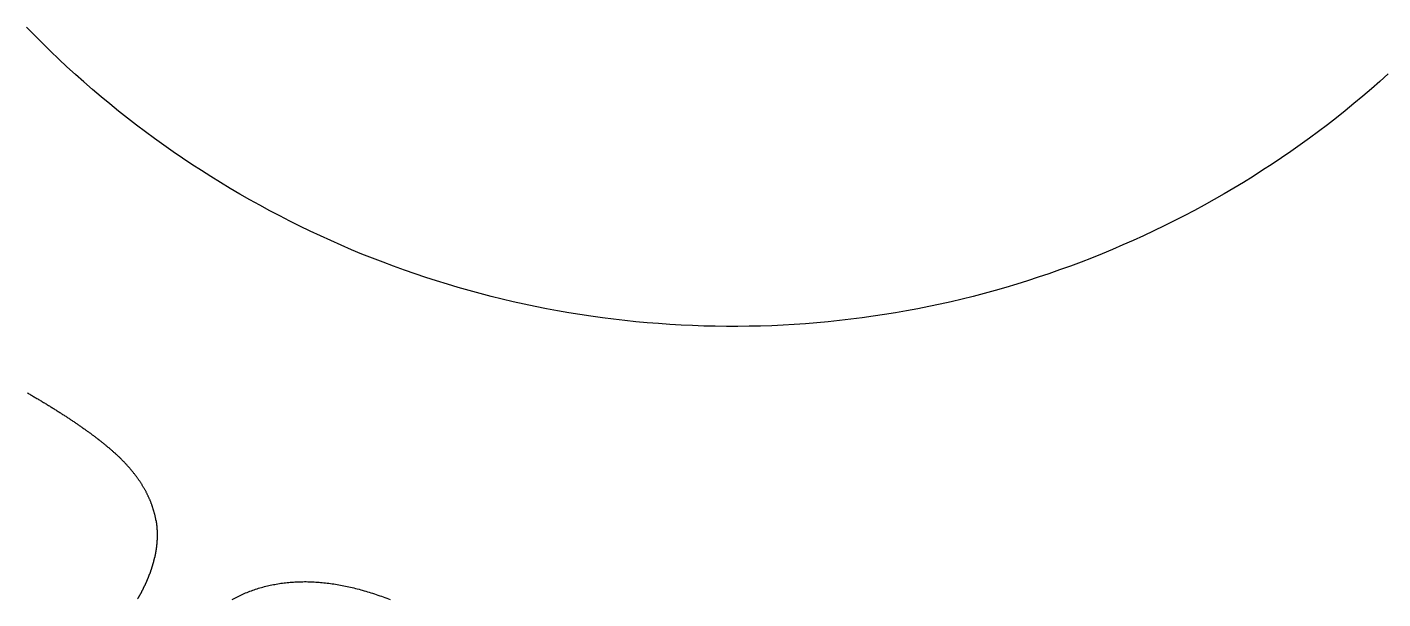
# Model space of a CAD drawing. Extents: x 442 to 745, y 5 to 355.
# Drawn here: x 513.94 to 521.81, y 64.77 to 68.08 of the extents above; entities that cross this region are included whole.
import ezdxf

# ---------------------------------------------------------------- set-up
doc = ezdxf.new("R2010")
doc.units = 0
doc.layers.add('VISIBLE__ANSI_', color=7, linetype='CONTINUOUS')

msp = doc.modelspace()

# ---------------------------------------------------------------- linework, layer by layer
at = {"layer": 'VISIBLE__ANSI_'}
for points in [[(521.841, 67.813, 0), (521.792, 67.7692, 0), (521.743, 67.7259, 0), (521.693, 67.6833, 0), (521.642, 67.6412, 0), (521.591, 67.5997, 0), (521.54, 67.5588, 0), (521.488, 67.5185, 0), (521.436, 67.4788, 0), (521.383, 67.4397, 0), (521.33, 67.4012, 0), (521.276, 67.3634, 0), (521.222, 67.3262, 0), (521.167, 67.2896, 0), (521.112, 67.2537, 0), (521.057, 67.2184, 0), (521.001, 67.1838, 0), (520.944, 67.1498, 0), (520.888, 67.1165, 0), (520.831, 67.0838, 0), (520.773, 67.0518, 0), (520.716, 67.0205, 0), (520.657, 66.9898, 0), (520.599, 66.9598, 0), (520.54, 66.9305, 0), (520.481, 66.9019, 0), (520.421, 66.8739, 0), (520.361, 66.8467, 0), (520.301, 66.8201, 0), (520.241, 66.7942, 0), (520.18, 66.769, 0), (520.119, 66.7445, 0), (520.058, 66.7207, 0), (519.996, 66.6976, 0), (519.934, 66.6752, 0), (519.872, 66.6535, 0), (519.81, 66.6326, 0), (519.748, 66.6123, 0), (519.685, 66.5928, 0), (519.622, 66.574, 0), (519.559, 66.5559, 0), (519.495, 66.5386, 0), (519.432, 66.522, 0), (519.368, 66.5061, 0), (519.304, 66.491, 0), (519.24, 66.4766, 0), (519.175, 66.463, 0), (519.111, 66.4501, 0), (519.046, 66.4379, 0), (518.982, 66.4266, 0), (518.917, 66.4159, 0), (518.852, 66.4061, 0), (518.787, 66.397, 0), (518.722, 66.3887, 0), (518.656, 66.3811, 0), (518.591, 66.3743, 0), (518.525, 66.3683, 0), (518.46, 66.363, 0), (518.394, 66.3585, 0), (518.329, 66.3548, 0), (518.263, 66.3518, 0), (518.197, 66.3495, 0), (518.132, 66.3481, 0), (518.066, 66.3474, 0), (518, 66.3474, 0), (517.935, 66.3482, 0), (517.869, 66.3497, 0), (517.803, 66.352, 0), (517.738, 66.3551, 0), (517.672, 66.3589, 0), (517.606, 66.3635, 0), (517.541, 66.3688, 0), (517.475, 66.3748, 0), (517.41, 66.3816, 0), (517.345, 66.3892, 0), (517.28, 66.3975, 0), (517.214, 66.4066, 0), (517.149, 66.4164, 0), (517.085, 66.4269, 0), (517.02, 66.4382, 0), (516.955, 66.4502, 0), (516.891, 66.463, 0), (516.826, 66.4765, 0), (516.762, 66.4908, 0), (516.698, 66.5058, 0), (516.634, 66.5216, 0), (516.571, 66.5381, 0), (516.507, 66.5553, 0), (516.444, 66.5732, 0), (516.381, 66.5919, 0), (516.318, 66.6114, 0), (516.256, 66.6316, 0), (516.193, 66.6525, 0), (516.131, 66.6741, 0), (516.069, 66.6964, 0), (516.008, 66.7195, 0), (515.946, 66.7433, 0), (515.885, 66.7678, 0), (515.825, 66.7929, 0), (515.764, 66.8188, 0), (515.704, 66.8454, 0), (515.644, 66.8727, 0), (515.585, 66.9007, 0), (515.525, 66.9293, 0), (515.466, 66.9586, 0), (515.408, 66.9886, 0), (515.35, 67.0193, 0), (515.292, 67.0506, 0), (515.234, 67.0826, 0), (515.177, 67.1153, 0), (515.121, 67.1486, 0), (515.064, 67.1825, 0), (515.008, 67.2171, 0), (514.953, 67.2524, 0), (514.898, 67.2883, 0), (514.843, 67.3248, 0), (514.789, 67.3619, 0), (514.735, 67.3997, 0), (514.681, 67.438, 0), (514.628, 67.477, 0), (514.576, 67.5166, 0), (514.524, 67.5568, 0), (514.472, 67.5977, 0), (514.421, 67.6391, 0), (514.371, 67.6811, 0), (514.321, 67.7237, 0), (514.271, 67.7668, 0), (514.222, 67.8106, 0), (514.173, 67.8549, 0), (514.125, 67.8998, 0), (514.078, 67.9453, 0), (514.031, 67.9913, 0), (513.985, 68.0379, 0), (513.939, 68.085, 0)], [(513.942, 65.9624, 0), (513.947, 65.9594, 0), (513.952, 65.9564, 0), (513.957, 65.9534, 0), (513.962, 65.9504, 0), (513.967, 65.9474, 0), (513.973, 65.9444, 0), (513.978, 65.9414, 0), (513.983, 65.9384, 0), (513.988, 65.9355, 0), (513.993, 65.9325, 0), (513.998, 65.9295, 0), (514.003, 65.9266, 0), (514.008, 65.9236, 0), (514.013, 65.9207, 0), (514.018, 65.9177, 0), (514.023, 65.9148, 0), (514.028, 65.9118, 0), (514.032, 65.9089, 0), (514.037, 65.906, 0), (514.042, 65.9031, 0), (514.047, 65.9001, 0), (514.052, 65.8972, 0), (514.057, 65.8943, 0), (514.061, 65.8914, 0), (514.066, 65.8885, 0), (514.071, 65.8856, 0), (514.076, 65.8827, 0), (514.08, 65.8798, 0), (514.085, 65.8769, 0), (514.09, 65.8741, 0), (514.094, 65.8712, 0), (514.099, 65.8683, 0), (514.103, 65.8654, 0), (514.108, 65.8626, 0), (514.113, 65.8597, 0), (514.117, 65.8569, 0), (514.122, 65.854, 0), (514.126, 65.8512, 0), (514.131, 65.8483, 0), (514.135, 65.8455, 0), (514.139, 65.8426, 0), (514.144, 65.8398, 0), (514.148, 65.837, 0), (514.153, 65.8342, 0), (514.157, 65.8313, 0), (514.161, 65.8285, 0), (514.166, 65.8257, 0), (514.17, 65.8229, 0), (514.174, 65.8201, 0), (514.179, 65.8173, 0), (514.183, 65.8145, 0), (514.187, 65.8117, 0), (514.191, 65.8089, 0), (514.196, 65.8061, 0), (514.2, 65.8033, 0), (514.204, 65.8006, 0), (514.208, 65.7978, 0), (514.212, 65.795, 0), (514.216, 65.7922, 0), (514.22, 65.7895, 0), (514.224, 65.7867, 0), (514.228, 65.784, 0), (514.232, 65.7812, 0), (514.236, 65.7785, 0), (514.24, 65.7757, 0), (514.244, 65.773, 0), (514.248, 65.7702, 0), (514.252, 65.7675, 0), (514.256, 65.7647, 0), (514.26, 65.762, 0), (514.264, 65.7593, 0), (514.268, 65.7566, 0), (514.272, 65.7538, 0), (514.276, 65.7511, 0), (514.279, 65.7484, 0), (514.283, 65.7457, 0), (514.287, 65.743, 0), (514.291, 65.7403, 0), (514.294, 65.7376, 0), (514.298, 65.7348, 0), (514.302, 65.7321, 0), (514.306, 65.7295, 0), (514.309, 65.7268, 0), (514.313, 65.7241, 0), (514.316, 65.7214, 0), (514.32, 65.7187, 0), (514.324, 65.716, 0), (514.327, 65.7133, 0), (514.331, 65.7106, 0), (514.334, 65.708, 0), (514.338, 65.7053, 0), (514.341, 65.7026, 0), (514.345, 65.7, 0), (514.348, 65.6973, 0), (514.352, 65.6946, 0), (514.355, 65.692, 0), (514.359, 65.6893, 0), (514.362, 65.6867, 0), (514.365, 65.684, 0), (514.369, 65.6814, 0), (514.372, 65.6787, 0), (514.375, 65.6761, 0), (514.379, 65.6734, 0), (514.382, 65.6708, 0), (514.385, 65.6681, 0), (514.388, 65.6655, 0), (514.392, 65.6629, 0), (514.395, 65.6602, 0), (514.398, 65.6576, 0), (514.401, 65.655, 0), (514.404, 65.6523, 0), (514.407, 65.6497, 0), (514.411, 65.6471, 0), (514.414, 65.6445, 0), (514.417, 65.6418, 0), (514.42, 65.6392, 0), (514.423, 65.6366, 0), (514.426, 65.634, 0), (514.429, 65.6314, 0), (514.432, 65.6288, 0), (514.435, 65.6262, 0), (514.438, 65.6236, 0), (514.441, 65.621, 0), (514.444, 65.6184, 0), (514.447, 65.6158, 0), (514.45, 65.6132, 0), (514.452, 65.6106, 0)], [(514.689, 65.2217, 0), (514.689, 65.2249, 0), (514.688, 65.2281, 0), (514.688, 65.2313, 0), (514.687, 65.2345, 0), (514.686, 65.2378, 0), (514.686, 65.241, 0), (514.685, 65.2441, 0), (514.684, 65.2473, 0), (514.684, 65.2505, 0), (514.683, 65.2537, 0), (514.682, 65.2569, 0), (514.681, 65.2601, 0), (514.681, 65.2633, 0), (514.68, 65.2665, 0), (514.679, 65.2696, 0), (514.678, 65.2728, 0), (514.677, 65.276, 0), (514.676, 65.2791, 0), (514.675, 65.2823, 0), (514.674, 65.2855, 0), (514.673, 65.2886, 0), (514.672, 65.2918, 0), (514.671, 65.295, 0), (514.67, 65.2981, 0), (514.669, 65.3013, 0), (514.668, 65.3044, 0), (514.667, 65.3075, 0), (514.666, 65.3107, 0), (514.665, 65.3138, 0), (514.664, 65.317, 0), (514.662, 65.3201, 0), (514.661, 65.3232, 0), (514.66, 65.3264, 0), (514.659, 65.3295, 0), (514.658, 65.3326, 0), (514.656, 65.3357, 0), (514.655, 65.3388, 0), (514.654, 65.342, 0), (514.652, 65.3451, 0), (514.651, 65.3482, 0), (514.65, 65.3513, 0), (514.648, 65.3544, 0), (514.647, 65.3575, 0), (514.645, 65.3606, 0), (514.644, 65.3637, 0), (514.642, 65.3668, 0), (514.641, 65.3699, 0), (514.639, 65.3729, 0), (514.638, 65.376, 0), (514.636, 65.3791, 0), (514.635, 65.3822, 0), (514.633, 65.3853, 0), (514.632, 65.3883, 0), (514.63, 65.3914, 0), (514.628, 65.3945, 0), (514.627, 65.3975, 0), (514.625, 65.4006, 0), (514.623, 65.4037, 0), (514.621, 65.4067, 0), (514.62, 65.4098, 0), (514.618, 65.4128, 0), (514.616, 65.4159, 0), (514.614, 65.4189, 0), (514.612, 65.422, 0), (514.61, 65.425, 0), (514.609, 65.428, 0), (514.607, 65.4311, 0), (514.605, 65.4341, 0), (514.603, 65.4371, 0), (514.601, 65.4402, 0), (514.599, 65.4432, 0), (514.597, 65.4462, 0), (514.595, 65.4492, 0), (514.593, 65.4522, 0), (514.591, 65.4552, 0), (514.589, 65.4582, 0), (514.587, 65.4612, 0), (514.584, 65.4642, 0), (514.582, 65.4672, 0), (514.58, 65.4702, 0), (514.578, 65.4732, 0), (514.576, 65.4762, 0), (514.573, 65.4792, 0), (514.571, 65.4822, 0), (514.569, 65.4852, 0), (514.567, 65.4882, 0), (514.564, 65.4911, 0), (514.562, 65.4941, 0), (514.56, 65.4971, 0), (514.557, 65.5, 0), (514.555, 65.503, 0), (514.553, 65.506, 0), (514.55, 65.5089, 0), (514.548, 65.5119, 0), (514.545, 65.5148, 0), (514.543, 65.5178, 0), (514.54, 65.5207, 0), (514.538, 65.5237, 0), (514.535, 65.5266, 0), (514.533, 65.5295, 0), (514.53, 65.5325, 0), (514.527, 65.5354, 0), (514.525, 65.5383, 0), (514.522, 65.5413, 0), (514.519, 65.5442, 0), (514.517, 65.5471, 0), (514.514, 65.55, 0), (514.511, 65.5529, 0), (514.508, 65.5558, 0), (514.506, 65.5587, 0), (514.503, 65.5617, 0), (514.5, 65.5646, 0), (514.497, 65.5675, 0), (514.494, 65.5703, 0), (514.492, 65.5732, 0), (514.489, 65.5761, 0), (514.486, 65.579, 0), (514.483, 65.5819, 0), (514.48, 65.5848, 0), (514.477, 65.5877, 0), (514.474, 65.5905, 0), (514.471, 65.5934, 0), (514.468, 65.5963, 0), (514.465, 65.5991, 0), (514.462, 65.602, 0), (514.459, 65.6048, 0), (514.456, 65.6077, 0), (514.452, 65.6106, 0)], [(514.689, 65.2217, 0), (514.69, 65.2205, 0), (514.69, 65.2192, 0), (514.69, 65.2178, 0), (514.69, 65.2163, 0), (514.691, 65.2148, 0), (514.691, 65.2132, 0), (514.691, 65.2115, 0), (514.691, 65.2098, 0), (514.692, 65.208, 0), (514.692, 65.2062, 0), (514.692, 65.2044, 0), (514.692, 65.2025, 0), (514.693, 65.2007, 0), (514.693, 65.1988, 0), (514.693, 65.1969, 0), (514.693, 65.1949, 0), (514.693, 65.193, 0), (514.694, 65.1911, 0), (514.694, 65.1893, 0), (514.694, 65.1874, 0), (514.694, 65.1855, 0), (514.694, 65.1837, 0), (514.695, 65.1819, 0), (514.695, 65.18, 0), (514.695, 65.1782, 0), (514.695, 65.1764, 0), (514.695, 65.1746, 0), (514.695, 65.1729, 0), (514.695, 65.1711, 0), (514.695, 65.1693, 0), (514.696, 65.1675, 0), (514.696, 65.1658, 0), (514.696, 65.164, 0), (514.696, 65.1622, 0), (514.696, 65.1604, 0), (514.696, 65.1587, 0), (514.696, 65.1569, 0), (514.696, 65.1551, 0), (514.696, 65.1533, 0), (514.696, 65.1515, 0), (514.696, 65.1497, 0), (514.696, 65.1479, 0), (514.696, 65.1461, 0), (514.696, 65.1443, 0), (514.696, 65.1425, 0), (514.696, 65.1407, 0), (514.696, 65.1389, 0), (514.696, 65.1371, 0), (514.696, 65.1353, 0), (514.696, 65.1335, 0), (514.696, 65.1316, 0), (514.696, 65.1298, 0), (514.696, 65.128, 0), (514.696, 65.1262, 0), (514.696, 65.1243, 0), (514.696, 65.1225, 0), (514.696, 65.1207, 0), (514.696, 65.1188, 0), (514.696, 65.117, 0), (514.696, 65.1152, 0), (514.696, 65.1134, 0), (514.696, 65.1115, 0), (514.696, 65.1097, 0), (514.696, 65.1079, 0), (514.696, 65.106, 0), (514.695, 65.1042, 0), (514.695, 65.1024, 0), (514.695, 65.1005, 0), (514.695, 65.0987, 0), (514.695, 65.0969, 0), (514.695, 65.095, 0), (514.695, 65.0932, 0), (514.695, 65.0914, 0), (514.694, 65.0896, 0), (514.694, 65.0877, 0), (514.694, 65.0859, 0), (514.694, 65.0841, 0), (514.694, 65.0823, 0), (514.694, 65.0805, 0), (514.693, 65.0787, 0), (514.693, 65.0768, 0), (514.693, 65.075, 0), (514.693, 65.0732, 0), (514.693, 65.0714, 0), (514.692, 65.0696, 0), (514.692, 65.0678, 0), (514.692, 65.066, 0), (514.692, 65.0642, 0), (514.691, 65.0624, 0), (514.691, 65.0606, 0), (514.691, 65.0588, 0), (514.691, 65.057, 0), (514.69, 65.0552, 0), (514.69, 65.0534, 0), (514.69, 65.0516, 0), (514.69, 65.0498, 0), (514.689, 65.048, 0), (514.689, 65.0462, 0), (514.689, 65.0444, 0), (514.688, 65.0426, 0), (514.688, 65.0408, 0), (514.688, 65.039, 0), (514.687, 65.0372, 0), (514.687, 65.0354, 0), (514.687, 65.0336, 0), (514.686, 65.0318, 0), (514.686, 65.03, 0), (514.686, 65.0282, 0), (514.685, 65.0264, 0), (514.685, 65.0246, 0), (514.685, 65.0228, 0), (514.684, 65.021, 0), (514.684, 65.0192, 0), (514.684, 65.0174, 0), (514.683, 65.0156, 0), (514.683, 65.0138, 0), (514.682, 65.012, 0), (514.682, 65.0102, 0), (514.682, 65.0085, 0), (514.681, 65.0067, 0), (514.681, 65.0049, 0), (514.68, 65.0031, 0), (514.68, 65.0013, 0), (514.68, 64.9995, 0), (514.679, 64.9977, 0), (514.679, 64.9959, 0), (514.678, 64.9941, 0), (514.678, 64.9923, 0), (514.677, 64.9905, 0), (514.677, 64.9887, 0), (514.676, 64.9869, 0), (514.676, 64.9851, 0), (514.675, 64.9833, 0), (514.675, 64.9816, 0), (514.675, 64.9798, 0), (514.674, 64.978, 0), (514.674, 64.9762, 0), (514.673, 64.9744, 0), (514.673, 64.9726, 0), (514.672, 64.9708, 0), (514.672, 64.969, 0), (514.671, 64.9672, 0), (514.67, 64.9654, 0), (514.67, 64.9636, 0), (514.669, 64.9618, 0), (514.669, 64.9601, 0), (514.668, 64.9583, 0), (514.668, 64.9565, 0), (514.667, 64.9547, 0), (514.667, 64.9529, 0), (514.666, 64.9511, 0), (514.666, 64.9493, 0), (514.665, 64.9475, 0), (514.664, 64.9457, 0), (514.664, 64.9439, 0), (514.663, 64.9422, 0), (514.663, 64.9404, 0), (514.662, 64.9386, 0), (514.661, 64.9368, 0), (514.661, 64.935, 0), (514.66, 64.9332, 0), (514.66, 64.9314, 0), (514.659, 64.9296, 0), (514.658, 64.9278, 0), (514.658, 64.9261, 0), (514.657, 64.9243, 0), (514.657, 64.9225, 0), (514.656, 64.9207, 0), (514.655, 64.9189, 0), (514.655, 64.9171, 0), (514.654, 64.9153, 0), (514.653, 64.9135, 0), (514.653, 64.9117, 0), (514.652, 64.91, 0), (514.651, 64.9082, 0), (514.651, 64.9064, 0), (514.65, 64.9046, 0), (514.649, 64.9028, 0), (514.649, 64.901, 0), (514.648, 64.8992, 0), (514.647, 64.8975, 0), (514.646, 64.8957, 0), (514.646, 64.8939, 0), (514.645, 64.8921, 0), (514.644, 64.8903, 0), (514.644, 64.8885, 0), (514.643, 64.8867, 0), (514.642, 64.885, 0), (514.641, 64.8832, 0), (514.641, 64.8814, 0), (514.64, 64.8796, 0), (514.639, 64.8778, 0), (514.638, 64.876, 0), (514.638, 64.8742, 0), (514.637, 64.8725, 0), (514.636, 64.8707, 0), (514.635, 64.8689, 0), (514.635, 64.8671, 0), (514.634, 64.8653, 0), (514.633, 64.8635, 0), (514.632, 64.8618, 0), (514.631, 64.86, 0), (514.631, 64.8582, 0), (514.63, 64.8564, 0), (514.629, 64.8546, 0), (514.628, 64.8528, 0), (514.627, 64.8511, 0), (514.626, 64.8493, 0), (514.626, 64.8475, 0), (514.625, 64.8457, 0), (514.624, 64.8439, 0), (514.623, 64.8421, 0), (514.622, 64.8404, 0), (514.621, 64.8386, 0), (514.621, 64.8368, 0), (514.62, 64.835, 0), (514.619, 64.8332, 0), (514.618, 64.8315, 0), (514.617, 64.8297, 0), (514.616, 64.8279, 0), (514.615, 64.8261, 0), (514.615, 64.8243, 0), (514.614, 64.8226, 0), (514.613, 64.8208, 0), (514.612, 64.819, 0), (514.611, 64.8172, 0), (514.61, 64.8154, 0), (514.609, 64.8137, 0), (514.608, 64.8119, 0), (514.607, 64.8101, 0), (514.606, 64.8083, 0), (514.605, 64.8065, 0), (514.605, 64.8048, 0), (514.604, 64.803, 0), (514.603, 64.8012, 0), (514.602, 64.7994, 0), (514.601, 64.7976, 0), (514.6, 64.7959, 0), (514.599, 64.7941, 0), (514.598, 64.7923, 0), (514.597, 64.7905, 0), (514.596, 64.7888, 0), (514.595, 64.787, 0), (514.594, 64.7852, 0), (514.593, 64.7834, 0), (514.592, 64.7817, 0), (514.591, 64.7799, 0), (514.59, 64.7781, 0), (514.589, 64.7763, 0), (514.588, 64.7746, 0), (514.587, 64.7728, 0), (514.586, 64.771, 0), (514.585, 64.7692, 0), (514.584, 64.7675, 0), (514.583, 64.7657, 0)], [(515.131, 64.7617, 0), (515.139, 64.7659, 0), (515.147, 64.7701, 0), (515.155, 64.7742, 0), (515.162, 64.7781, 0), (515.17, 64.782, 0), (515.178, 64.7858, 0), (515.186, 64.7895, 0), (515.194, 64.7931, 0), (515.202, 64.7967, 0), (515.21, 64.8001, 0), (515.218, 64.8035, 0), (515.226, 64.8067, 0), (515.235, 64.8099, 0), (515.243, 64.813, 0), (515.251, 64.816, 0), (515.259, 64.8189, 0), (515.268, 64.8217, 0), (515.276, 64.8244, 0), (515.285, 64.827, 0), (515.293, 64.8296, 0), (515.302, 64.832, 0), (515.31, 64.8344, 0), (515.319, 64.8367, 0), (515.327, 64.8389, 0), (515.336, 64.841, 0), (515.345, 64.843, 0), (515.353, 64.845, 0), (515.362, 64.8468, 0), (515.371, 64.8486, 0), (515.38, 64.8502, 0), (515.388, 64.8518, 0), (515.397, 64.8533, 0), (515.406, 64.8547, 0), (515.415, 64.8561, 0), (515.424, 64.8573, 0), (515.433, 64.8584, 0), (515.442, 64.8595, 0), (515.451, 64.8605, 0), (515.46, 64.8614, 0), (515.469, 64.8622, 0), (515.478, 64.8629, 0), (515.487, 64.8636, 0), (515.496, 64.8641, 0), (515.506, 64.8646, 0), (515.515, 64.865, 0), (515.524, 64.8653, 0), (515.533, 64.8655, 0), (515.542, 64.8656, 0), (515.552, 64.8657, 0), (515.561, 64.8657, 0), (515.57, 64.8656, 0), (515.58, 64.8654, 0), (515.589, 64.8651, 0), (515.598, 64.8647, 0), (515.608, 64.8643, 0), (515.617, 64.8637, 0), (515.627, 64.8631, 0), (515.636, 64.8624, 0), (515.645, 64.8616, 0), (515.655, 64.8608, 0), (515.664, 64.8598, 0), (515.674, 64.8588, 0), (515.683, 64.8577, 0), (515.693, 64.8565, 0), (515.702, 64.8553, 0), (515.712, 64.8539, 0), (515.722, 64.8525, 0), (515.731, 64.851, 0), (515.741, 64.8494, 0), (515.75, 64.8477, 0), (515.76, 64.846, 0), (515.77, 64.8442, 0), (515.78, 64.8423, 0), (515.789, 64.8403, 0), (515.799, 64.8382, 0), (515.809, 64.8361, 0), (515.818, 64.8339, 0), (515.828, 64.8316, 0), (515.838, 64.8292, 0), (515.848, 64.8268, 0), (515.858, 64.8242, 0), (515.868, 64.8216, 0), (515.878, 64.8189, 0), (515.887, 64.8162, 0), (515.897, 64.8133, 0), (515.907, 64.8104, 0), (515.917, 64.8075, 0), (515.927, 64.8044, 0), (515.937, 64.8013, 0), (515.947, 64.798, 0), (515.958, 64.7948, 0), (515.968, 64.7914, 0), (515.978, 64.788, 0), (515.988, 64.7844, 0), (515.998, 64.7809, 0), (516.008, 64.7772, 0), (516.018, 64.7735, 0), (516.029, 64.7697, 0), (516.039, 64.7658, 0), (516.049, 64.7618, 0)]]:
    msp.add_polyline3d(points, dxfattribs=at)

doc.saveas('drawing.dxf')
